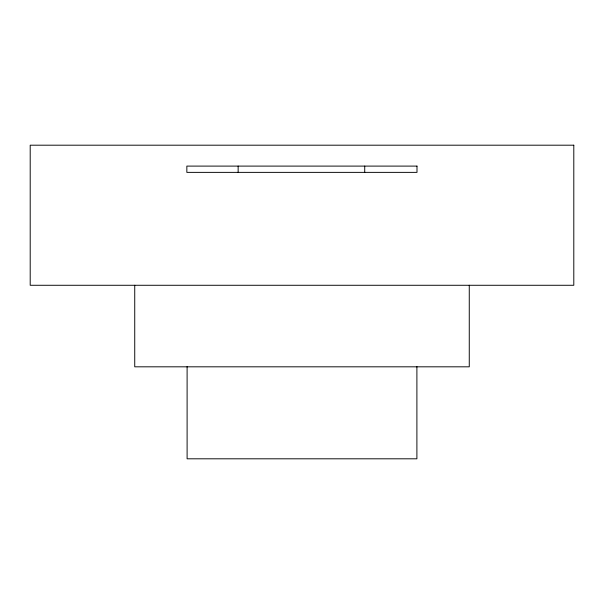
<?xml version="1.0" encoding="UTF-8"?>
<svg xmlns="http://www.w3.org/2000/svg" width="604" height="604" viewBox="0 0 604 604"><rect width="100%" height="100%" fill="white"/><g stroke="black" fill="none" stroke-linecap="round" stroke-linejoin="round"><path stroke-width="0.91" d="M469.263 285.277L469.263 366.817L134.737 366.817L134.737 285.277M416.896 366.605L416.896 458.806L187.104 458.806L187.104 366.605M364.725 166.1L364.725 172.374M238.142 166.1L238.142 172.374M573.8 145.194L30.2 145.194L30.2 285.277L573.8 285.277L573.8 145.194M416.994 166.1L186.847 166.1L186.847 172.374L416.994 172.374L416.994 166.1"/></g></svg>
